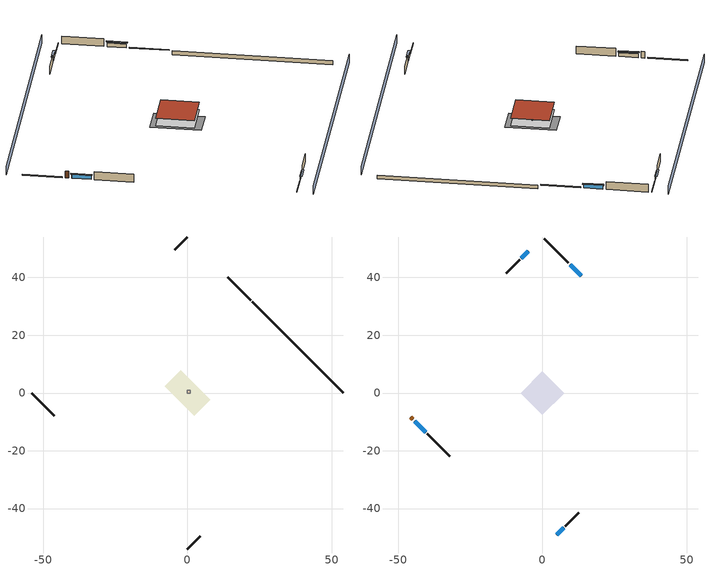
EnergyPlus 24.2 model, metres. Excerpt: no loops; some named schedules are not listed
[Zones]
crawlspace - vented
 floor foundation (Slab1 construction): -7.88,2.26 -2.26,7.88 7.88,-2.26 2.26,-7.88 z-0.91
 wall outside (RimJoist1 construction): 21.82,32.19 14.02,39.99 z0.3:0.61
 wall outside (RimJoist2 construction): 0,-54.01 4.33,-49.68 z0.3:0.61
 wall outside (RimJoist3 construction): -54.01,0 -46.21,-7.8 z0.3:0.61
 wall outside (RimJoist4 construction): 0,54.01 -4.33,49.68 z0.3:0.61
 wall foundation (FoundationWall1 construction): 54.01,0 22.48,31.53 z-0.91:0.3
furnace airloop ret air zone
 floor adiabatic (AdiabaticConst): 0,0 0,1 1,1 1,0 z0
 wall adiabatic (AdiabaticConst): 0,1 0,0 1,0 1,1 0,1 z0:1
 ceiling adiabatic (AdiabaticConst): 1,0 1,1 0,1 0,0 z1
conditioned space
 floor to crawlspace - vented (Floor1 construction): -7.55,0 0,7.55 7.55,0 0,-7.55 z0.3
 wall outside (AdiabaticWallConstruction 1): -45.55,-8.46 -44.91,-9.11 z0.3:2.34
 wall outside (AdiabaticWallConstruction): 13.36,40.65 9.62,44.39 / -44.25,-9.76 -40.51,-13.5 z0.3:1.49; 4.99,-49.02 7.3,-46.71 / -4.99,49.02 -7.3,46.71 z0.3:1.37
 wall outside (Wall1 construction): 8.97,45.05 0.66,53.35 z0.3:2.74
 wall outside (Wall2 construction): 7.96,-46.05 12.58,-41.43 z0.3:2.74
 wall outside (Wall3 construction): -39.85,-14.16 -32.08,-21.93 z0.3:2.74
 wall outside (Wall4 construction): -7.96,46.05 -12.58,41.43 z0.3:2.74
 window (WindowConstruction): 13.36,40.65 9.62,44.39 z0.3:1.49
 window (WindowConstruction 1): 4.99,-49.02 7.3,-46.71 z0.3:1.37
 window (WindowConstruction 2): -44.25,-9.76 -40.51,-13.5 z0.3:1.49
 window (WindowConstruction 3): -4.99,49.02 -7.3,46.71 z0.3:1.37
 door (Door): -45.55,-8.46 -44.91,-9.11 z0.3:2.34
 roof outside (Roof1 construction): 0,7.55 -7.55,0 0,-7.55 7.55,0 z2.74
shading: 3.23,-57.24 57.24,-3.23 / -3.23,57.24 -57.24,3.23 z0:2.74; 9.41,44.6 13.58,40.43 14.01,40.86 9.84,45.04 z1.8; 7.52,-46.49 4.77,-49.24 5.2,-49.67 7.95,-46.92 z1.68; -40.29,-13.72 -44.46,-9.55 -44.9,-9.98 -40.72,-14.15 z1.8; -7.52,46.49 -4.77,49.24 -5.2,49.67 -7.95,46.92 z1.68
[Building]
Building 1: Terrain=Suburbs
[Site:Location]
Portland Intl Arpt_OR: Latitude {deg}=45.59; Longitude {deg}=-122.6; Time Zone {hr}=-8; Elevation {m}=33; Keep Site Location Information=Yes
[Site:GroundTemperature:Shallow]
10.2558, 8.96328, 8.85977, 9.47314, 11.9355, 14.3863, 16.5111, 17.8571, 17.9714, 16.8767, 14.8061, 12.4304
[Site:WaterMainsTemperature]
Calculation Method=Schedule; Temperature Schedule=mains temperature schedule
[Material] Roughness=Rough; Thermal Absorptance=0.9
Name | Thickness {m} | Conductivity {W/m-K} | Density {kg/m3} | Specific Heat {J/kg-K} | Solar Absorptance | Visible Absorptance
asphalt or fiberglass shingles | 0.00635 | 0.162714 | 1121.4 | 1465.45 | 0.85 | 0.85
concrete 8.0 in. | 0.2032 | 1.803125 | 2242.8 | 837.4 | 0.7 | 0.7
door material | 0.04445 | 0.0612267 | 512.64 | 1214.23 | 0.7 | 0.7
floor covering | 0.0127 | 0.0433444 | 54.468 | 1339.84 | 0.6 | 0.6
floor stud and cavity | 0.1397 | 0.923637 | 92.3553 | 1139.71 | 0.7 | 0.7
furniture material conditioned space 1 | 0.1524 | 0.115458 | 640.8 | 1214.23 | 0.6 | 0.6
gypsum board | 0.0127 | 0.160291 | 801 | 837.4 | 0.6 | 0.6
osb sheathing 0.5 in. | 0.0127 | 0.115458 | 512.64 | 1214.23 | 0.7 | 0.7
osb sheathing 0.75 in. | 0.01905 | 0.115458 | 512.64 | 1214.23 | 0.7 | 0.7
rim joist stud and cavity | 0.0508 | 0.178688 | 50.32683 | 1063.81 | 0.6 | 0.6
roof rigid ins | 0.103632 | 0.029427 | 32.04 | 1214.23 | 0.7 | 0.7
roof stud and cavity | 0.2032 | 0.161866 | 78.34581 | 1123.46 | 0.7 | 0.7
soil 0.5 in. | 0.0127 | 1.3848 | 1842.3 | 418.7 | 0.7 | 0.7
wall rigid ins | 0.512978 | 0.029427 | 32.04 | 1214.23 | 0.7 | 0.7
wall stud and cavity | 0.1397 | 0.550994 | 139.0536 | 1170.24 | 0.7 | 0.7
wall stud and cavity 1 | 0.0889 | 0.380278 | 52.3479 | 1209.89 | 0.7 | 0.7
wall stud and cavity 2 | 0.0889 | 0.391764 | 83.0341 | 1211.67 | 0.7 | 0.7
wood siding | 0.0254 | 0.102417 | 544.68 | 1172.36 | 0.85 | 0.85
wood siding 1; wood siding 2 | 0.0254 | 0.102417 | 544.68 | 1172.36 | 0.7 | 0.7
[Material:NoMass]
Adiabatic: Roughness=Rough; Thermal Resistance {m2-K/W}=176.1; Thermal Absorptance=0.9; Solar Absorptance=0.7; Visible Absorptance=0.7
[WindowMaterial:SimpleGlazingSystem]
WindowMaterial: U-Factor {W/m2-K}=2.15764; Solar Heat Gain Coefficient=0.44
[Construction]
AdiabaticConst: Adiabatic
AdiabaticWallConstruction: wood siding 1, wall rigid ins, wall stud and cavity 1, gypsum board
AdiabaticWallConstruction 1: wood siding 2, wall rigid ins, wall stud and cavity 1, gypsum board
Door: door material
Floor1 construction: floor stud and cavity, osb sheathing 0.75 in., floor covering
FoundationWall1 construction: concrete 8.0 in.
furniture construction conditioned space 1: furniture material conditioned space 1
PartitionWallConstruction: gypsum board, wall stud and cavity 2, gypsum board
RimJoist1 construction; RimJoist2 construction; RimJoist3 construction; RimJoist4 construction: wood siding, rim joist stud and cavity
Roof1 construction: asphalt or fiberglass shingles, roof rigid ins, osb sheathing 0.75 in., roof stud and cavity, gypsum board
Slab1 construction: soil 0.5 in.
Wall1 construction; Wall2 construction; Wall3 construction; Wall4 construction: wood siding, osb sheathing 0.5 in., wall stud and cavity, gypsum board
WindowConstruction; WindowConstruction 1; WindowConstruction 2; WindowConstruction 3: WindowMaterial
[Zone] Multiplier=1
Name | Volume {m3} | Part of Total Floor Area
conditioned space | 278.185 | Yes
crawlspace - vented | 139.092 | Yes
furnace airloop ret air zone | 1 | No
[Space]
Name | Zone | Volume {m3} | Space Type
conditioned space 1 | conditioned space | 278.185
crawlspace - vented 1 | crawlspace - vented | 139.092
furnace airloop ret air space | furnace airloop ret air zone |  | Plenum Space Type
[SurfaceProperty:IncidentSolarMultiplier] Incident Solar Multiplier=1; Incident Solar Multiplier Schedule=trans schedule winter=0.85 summer=0.7
Window1; Window2; Window3; Window4
[InternalMass] Zone or ZoneList=conditioned space; Space or SpaceList=conditioned space 1
Name | Construction | Surface Area {m2}
furniture mass conditioned space 1 | furniture construction conditioned space 1 | 45.63397
partition wall mass | PartitionWallConstruction | 114.085
[Lights]
interior lighting: Zone or ZoneList or Space or SpaceList=conditioned space 1; Schedule=lighting_interior; Design Level Calculation Method=LightingLevel; Lighting Level {W}=252.15; Return Air Fraction=0; Fraction Radiant=0.6; Fraction Visible=0.2; Fraction Replaceable=1
[People]
occupants: Zone or ZoneList or Space or SpaceList=conditioned space 1; Number of People Schedule=occupants; Number of People Calculation Method=People; Number of People=4; Fraction Radiant=0.314171; Sensible Heat Fraction=0.56303; Activity Level Schedule=occupants activity schedule; Carbon Dioxide Generation Rate {m3/s-W}=0; Enable ASHRAE 55 Comfort Warnings=No; Mean Radiant Temperature Calculation Type=EnclosureAveraged
[ElectricEquipment] Zone or ZoneList or Space or SpaceList=conditioned space 1; Design Level Calculation Method=EquipmentLevel
Name | Schedule | Design Level {W} | Fraction Latent | Fraction Radiant | Fraction Lost
ceiling fan | ceiling_fan | 17.9207 | 0 | 0.558 | 0
clothes dryer | clothes_dryer | 222.588 | 0.015 | 0.081 | 0.85
clothes washer | clothes_washer | 393.17 | 0.03 | 0.162 | 0.7
cooking range | cooking_range | 208.964 | 0.16 | 0.384 | 0.2
dishwasher | dishwasher | 417.697 | 0.3 | 0.18 | 0.4
fridge | fridge schedule | 45.9075 | 0 | 0.6 | 0
fridge 1 | fridge schedule 1 | 100.822 | 0 | 0.6 | 0
mech vent bath fan 0 | mech vent bath fan 0 schedule | 30 | 0 | 0 | 1
mech vent house fan | mech vent house fan schedule | 0 | 0 | 0 | 1
mech vent house fan cfis | mech vent house fan cfis schedule | 0 | 0 | 0 | 0
mech vent range fan 0 | mech vent range fan 0 schedule | 30 | 0 | 0 | 1
misc plug loads | plug_loads_other | 758.113 | 0.021 | 0.558 | 0.049
misc pool pump | misc pool pump schedule | 1072.69 | 0 | 0 | 1
misc tv | plug_loads_tv | 1005.75 | 0 | 0.6 | 0
whole house fan | Always On Discrete | 0 | 0 | 0 | 1
[OtherEquipment] Design Level Calculation Method=EquipmentLevel
Name | Fuel Type | Zone or ZoneList or Space or SpaceList | Schedule | Design Level {W} | Fraction Latent | Fraction Radiant | Fraction Lost
clothes dryer 1 | NaturalGas | conditioned space 1 | clothes_dryer | 2957.11 | 0.015 | 0.081 | 0.85
cooking range 1 | NaturalGas | conditioned space 1 | cooking_range | 6124.12 | 0.16 | 0.384 | 0.2
furnace airloop_0 SupCondToLv; furnace airloop_0 SupSensLkToCond; mech vent house fan sensible load; water heater sens | None | conditioned space 1 | Always On Discrete | 0 | 0 | 0 | 0
furnace airloop_0 SupLatLkToCond; mech vent house fan latent load; water heater lat | None | conditioned space 1 | Always On Discrete | 0 | 1 | 0 | 0
general water use latent | None | conditioned space 1 | general water use schedule | 81.0615 | 1 | 0 | 0
general water use sensible | None | conditioned space 1 | general water use schedule | -79.8895 | 0 | 0.6 | 0
misc pool heater | NaturalGas | conditioned space 1 | misc pool heater schedule | 2973.28 | 0 | 0 | 1
water heater energy adjustment1 | Electricity | conditioned space 1 | Always On Discrete | 0.01 | 0 | 0 | 1
furnace airloop_0 RetCondToDZ; furnace airloop_0 SupCondToDZ; furnace airloop_0 SupSensLkToDZ | None | crawlspace - vented 1 | Always On Discrete | 0 | 0 | 0 | 0
furnace airloop_0 SupLatLkToDZ | None | crawlspace - vented 1 | Always On Discrete | 0 | 1 | 0 | 0
furnace airloop_0 RetCondToRP; furnace airloop_0 RetSensLkToRP | None | furnace airloop ret air space | Always On Discrete | 0 | 0 | 0 | 0
furnace airloop_0 RetLatLkToRP | None | furnace airloop ret air space | Always On Discrete | 0 | 1 | 0 | 0
[ZoneInfiltration:DesignFlowRate] Schedule=Always On Discrete
Name | Zone or ZoneList or Space or SpaceList | Design Flow Rate Calculation Method | Design Flow Rate {m3/s} | Air Changes per Hour {1/hr} | Constant Term Coefficient | Temperature Term Coefficient | Velocity Term Coefficient | Velocity Squared Term Coefficient
infil flow; natural vent flow; whole house fan flow | conditioned space 1 | Flow/Zone | 0
crawlspace_vented 1 duct leakage imbalance infil flow | crawlspace - vented 1 | Flow/Zone | 0
infil crawlspace - vented 1 | crawlspace - vented 1 | AirChanges/Hour |  | 2.6013 | 1 | 0 | 0 | 0
[ZoneMixing] Schedule=Always On Continuous; Design Flow Rate Calculation Method=Flow/Zone; Design Flow Rate {m3/s}=0
Name | Zone or Space | Source Zone or Space
furnace airloop_0 ZoneMixDZToCond mix | conditioned space | crawlspace - vented
furnace airloop_0 ZoneMixCondToDZ mix | crawlspace - vented | conditioned space
[SurfaceProperty:ExposedFoundationPerimeter]
Slab1: Exposed Perimeter Calculation Method=TotalExposedPerimeter; Total Exposed Perimeter {m}=44.59224
[SpaceList]
Plenum Space Type: furnace airloop ret air space
[AvailabilityManager:Scheduled] Schedule=Always On Discrete
furnace airloop Availability Manager; room ac airloop Availability Manager
[AirLoopHVAC:ReturnPlenum]
Air Loop HVAC Return Plenum 1: Zone=furnace airloop ret air zone
[WaterUse:Equipment]
dishwasher: Peak Flow Rate {m3/s}=6.03194e-06; Flow Rate Fraction Schedule=hot_water_dishwasher
[Foundation:Kiva]
Foundation Kiva 1: Initial Indoor Air Temperature {C}=8.24991; Wall Height Above Grade {m}=0.3048; Wall Depth Below Slab {m}=0.2032
[Foundation:Kiva:Settings]
Soil Conductivity {W/m-K}=1.3848; Soil Density {kg/m3}=1842.3; Soil Specific Heat {J/kg-K}=418.7; Ground Solar Absorptivity=0.9; Ground Thermal Absorptivity=0.9; Ground Surface Roughness {m}=0.03; Far-Field Width {m}=40; Deep-Ground Boundary Condition=ZeroFlux; Deep-Ground Depth {m}=40; Minimum Cell Dimension {m}=0.2; Maximum Cell Growth Coefficient=3; Simulation Timestep=Timestep
[Exterior:Lights]
exterior lighting: Schedule=exterior lighting schedule; Design Level {W}=9.28603
[EnergyManagementSystem:GlobalVariable]
furnace_airloop_0_DuctImbalLkExhFanEquivCond
furnace_airloop_0_DuctImbalLkExhFanEquivDZ
furnace_airloop_0_DuctImbalLkSupFanEquivCond
furnace_airloop_0_DuctImbalLkSupFanEquivDZ
furnace_airloop_0_DZ_T
furnace_airloop_0_DZ_W
furnace_airloop_0_RetCondToDZ
furnace_airloop_0_RetCondToRP
furnace_airloop_0_RetLatLkToRP
furnace_airloop_0_RetSensLkToRP
furnace_airloop_0_SupCondToDZ
furnace_airloop_0_SupCondToLv
furnace_airloop_0_SupLatLkToCond
furnace_airloop_0_SupLatLkToDZ
furnace_airloop_0_SupSensLkToCond
furnace_airloop_0_SupSensLkToDZ
furnace_airloop_0_ZoneMixCondToDZ
furnace_airloop_0_ZoneMixDZToCond
furnace_airloop_AH_MFR
furnace_airloop_AH_Tout
furnace_airloop_AH_VFR
furnace_airloop_AH_Wout
furnace_airloop_Fan_RTF
furnace_airloop_RA_T
furnace_airloop_Ra_W
infil_program_Qfan
infil_program_Qinf
natural_vent_program_Qnv
natural_vent_program_Qwhf
room_ac_airloop_Fan_RTF
[EnergyManagementSystem:Sensor]
Name | Output:Variable or Output:Meter Index Key | Output:Variable or Output:Meter
airflow_gain | infil flow | Infiltration Sensible Heat Gain Energy
airflow_gain_1 | natural vent flow | Infiltration Sensible Heat Gain Energy
airflow_gain_2 | whole house fan flow | Infiltration Sensible Heat Gain Energy
airflow_loss | infil flow | Infiltration Sensible Heat Loss Energy
airflow_loss_1 | natural vent flow | Infiltration Sensible Heat Loss Energy
airflow_loss_2 | whole house fan flow | Infiltration Sensible Heat Loss Energy
clg_load_cond |  | Cooling:EnergyTransfer:Zone:CONDITIONED SPACE
clg_load_duct |  | Cooling:EnergyTransfer:Zone:FURNACE AIRLOOP RET AIR ZONE
clg_sp_s; clg_sp_s_1 | cooling setpoint | Schedule Value
clothes_dryer_exhaust_0_sch_s | clothes_dryer | Schedule Value
cool_season | cooling season schedule | Schedule Value
ducts_conv | furnace airloop_0 RetCondToRP | Other Equipment Convective Heating Energy
ducts_conv_1 | furnace airloop_0 RetLatLkToRP | Other Equipment Convective Heating Energy
ducts_conv_2 | furnace airloop_0 RetSensLkToRP | Other Equipment Convective Heating Energy
ducts_conv_3 | furnace airloop_0 SupCondToLv | Other Equipment Convective Heating Energy
ducts_conv_4 | furnace airloop_0 SupLatLkToCond | Other Equipment Convective Heating Energy
ducts_conv_5 | furnace airloop_0 SupSensLkToCond | Other Equipment Convective Heating Energy
ducts_rad | furnace airloop_0 RetCondToRP | Other Equipment Radiant Heating Energy
ducts_rad_1 | furnace airloop_0 RetLatLkToRP | Other Equipment Radiant Heating Energy
ducts_rad_2 | furnace airloop_0 RetSensLkToRP | Other Equipment Radiant Heating Energy
ducts_rad_3 | furnace airloop_0 SupCondToLv | Other Equipment Radiant Heating Energy
ducts_rad_4 | furnace airloop_0 SupLatLkToCond | Other Equipment Radiant Heating Energy
ducts_rad_5 | furnace airloop_0 SupSensLkToCond | Other Equipment Radiant Heating Energy
furnace_airloop_0_DZ_T_s | crawlspace - vented | Zone Air Temperature
furnace_airloop_0_DZ_W_s | crawlspace - vented | Zone Mean Air Humidity Ratio
furnace_airloop_AH_MFR_s | Node 14 | System Node Mass Flow Rate
furnace_airloop_AH_Tout_s | Node 14 | System Node Temperature
furnace_airloop_AH_VFR_s | Node 14 | System Node Current Density Volume Flow Rate
furnace_airloop_AH_Wout_s | Node 14 | System Node Humidity Ratio
furnace_airloop_RA_T_s | Node 17 | System Node Temperature
furnace_airloop_Ra_W_s | Node 17 | System Node Humidity Ratio
htg_load_cond |  | Heating:EnergyTransfer:Zone:CONDITIONED SPACE
htg_load_duct |  | Heating:EnergyTransfer:Zone:FURNACE AIRLOOP RET AIR ZONE
htg_sp_s; htg_sp_s_1 | heating setpoint | Schedule Value
ig_ee_conv | ceiling fan | Electric Equipment Convective Heating Energy
ig_ee_conv_1 | clothes dryer | Electric Equipment Convective Heating Energy
ig_ee_conv_10 | whole house fan | Electric Equipment Convective Heating Energy
ig_ee_conv_3 | cooking range | Electric Equipment Convective Heating Energy
ig_ee_conv_4 | dishwasher | Electric Equipment Convective Heating Energy
ig_ee_conv_5 | fridge | Electric Equipment Convective Heating Energy
ig_ee_conv_6 | fridge 1 | Electric Equipment Convective Heating Energy
ig_ee_conv_7 | misc plug loads | Electric Equipment Convective Heating Energy
ig_ee_conv_8 | misc pool pump | Electric Equipment Convective Heating Energy
ig_ee_conv_9 | misc tv | Electric Equipment Convective Heating Energy
ig_ee_rad | ceiling fan | Electric Equipment Radiant Heating Energy
ig_ee_rad_1 | clothes dryer | Electric Equipment Radiant Heating Energy
ig_ee_rad_10 | whole house fan | Electric Equipment Radiant Heating Energy
ig_ee_rad_3 | cooking range | Electric Equipment Radiant Heating Energy
ig_ee_rad_4 | dishwasher | Electric Equipment Radiant Heating Energy
ig_ee_rad_5 | fridge | Electric Equipment Radiant Heating Energy
ig_ee_rad_6 | fridge 1 | Electric Equipment Radiant Heating Energy
ig_ee_rad_7 | misc plug loads | Electric Equipment Radiant Heating Energy
ig_ee_rad_8 | misc pool pump | Electric Equipment Radiant Heating Energy
ig_ee_rad_9 | misc tv | Electric Equipment Radiant Heating Energy
ig_lgt_conv | interior lighting | Lights Convective Heating Energy
ig_lgt_rad | interior lighting | Lights Radiant Heating Energy
ig_lgt_vis | interior lighting | Lights Visible Radiation Heating Energy
ig_oe_conv | clothes dryer 1 | Other Equipment Convective Heating Energy
ig_oe_conv_1 | cooking range 1 | Other Equipment Convective Heating Energy
ig_oe_conv_2 | general water use latent | Other Equipment Convective Heating Energy
ig_oe_conv_3 | general water use sensible | Other Equipment Convective Heating Energy
ig_oe_conv_4 | misc pool heater | Other Equipment Convective Heating Energy
ig_oe_conv_5 | water heater energy adjustment1 | Other Equipment Convective Heating Energy
ig_oe_conv_6 | water heater lat | Other Equipment Convective Heating Energy
ig_oe_conv_7 | water heater sens | Other Equipment Convective Heating Energy
ig_oe_rad | clothes dryer 1 | Other Equipment Radiant Heating Energy
ig_oe_rad_1 | cooking range 1 | Other Equipment Radiant Heating Energy
ig_oe_rad_2 | general water use latent | Other Equipment Radiant Heating Energy
ig_oe_rad_3 | general water use sensible | Other Equipment Radiant Heating Energy
ig_oe_rad_4 | misc pool heater | Other Equipment Radiant Heating Energy
ig_oe_rad_5 | water heater energy adjustment1 | Other Equipment Radiant Heating Energy
ig_oe_rad_6 | water heater lat | Other Equipment Radiant Heating Energy
ig_oe_rad_7 | water heater sens | Other Equipment Radiant Heating Energy
ig_ppl_conv | occupants | People Convective Heating Energy
ig_ppl_rad | occupants | People Radiant Heating Energy
im_conv | furniture mass conditioned space 1 | Surface Inside Face Convection Heat Gain Energy
im_conv_1 | partition wall mass | Surface Inside Face Convection Heat Gain Energy
im_ig | furniture mass conditioned space 1 | Surface Inside Face Internal Gains Radiation Heat Gain Energy
im_ig_1 | partition wall mass | Surface Inside Face Internal Gains Radiation Heat Gain Energy
im_lgt | furniture mass conditioned space 1 | Surface Inside Face Lights Radiation Heat Gain Energy
im_lgt_1 | partition wall mass | Surface Inside Face Lights Radiation Heat Gain Energy
im_sol | furniture mass conditioned space 1 | Surface Inside Face Solar Radiation Heat Gain Energy
im_sol_1 | partition wall mass | Surface Inside Face Solar Radiation Heat Gain Energy
im_surf | furniture mass conditioned space 1 | Surface Inside Face Net Surface Thermal Radiation Heat Gain Energy
im_surf_1 | partition wall mass | Surface Inside Face Net Surface Thermal Radiation Heat Gain Energy
mech_vent_bath_fan_0_sch_s | mech vent bath fan 0 schedule | Schedule Value
mech_vent_range_fan_0_sch_s | mech vent range fan 0 schedule | Schedule Value
mv_conv | mech vent bath fan 0 | Electric Equipment Convective Heating Energy
mv_conv_1 | mech vent house fan | Electric Equipment Convective Heating Energy
mv_conv_2 | mech vent house fan cfis | Electric Equipment Convective Heating Energy
mv_conv_3 | mech vent range fan 0 | Electric Equipment Convective Heating Energy
mv_conv_4 | mech vent house fan latent load | Other Equipment Convective Heating Energy
mv_conv_5 | mech vent house fan sensible load | Other Equipment Convective Heating Energy
mv_rad | mech vent bath fan 0 | Electric Equipment Radiant Heating Energy
mv_rad_1 | mech vent house fan | Electric Equipment Radiant Heating Energy
mv_rad_2 | mech vent house fan cfis | Electric Equipment Radiant Heating Energy
mv_rad_3 | mech vent range fan 0 | Electric Equipment Radiant Heating Energy
mv_rad_4 | mech vent house fan latent load | Other Equipment Radiant Heating Energy
mv_rad_5 | mech vent house fan sensible load | Other Equipment Radiant Heating Energy
natural_vent_s | natural vent schedule | Schedule Value
out_pb_s |  | Site Outdoor Air Barometric Pressure
out_wt_s |  | Site Outdoor Air Humidity Ratio
site_vw_s |  | Site Wind Speed
ss_back_out | Window1 | Surface Window Shortwave from Zone Back Out Window Heat Transfer Rate
ss_back_out_1 | Window2 | Surface Window Shortwave from Zone Back Out Window Heat Transfer Rate
ss_back_out_2 | Window3 | Surface Window Shortwave from Zone Back Out Window Heat Transfer Rate
ss_back_out_3 | Window4 | Surface Window Shortwave from Zone Back Out Window Heat Transfer Rate
ss_conv | Door1 | Surface Inside Face Convection Heat Gain Energy
ss_conv_1 | Window1 | Surface Inside Face Convection Heat Gain Energy
ss_conv_2 | Window2 | Surface Inside Face Convection Heat Gain Energy
ss_conv_3 | Window3 | Surface Inside Face Convection Heat Gain Energy
ss_conv_4 | Window4 | Surface Inside Face Convection Heat Gain Energy
ss_ig | Door1 | Surface Inside Face Internal Gains Radiation Heat Gain Energy
ss_ig_1 | Window1 | Surface Inside Face Internal Gains Radiation Heat Gain Energy
ss_ig_2 | Window2 | Surface Inside Face Internal Gains Radiation Heat Gain Energy
ss_ig_3 | Window3 | Surface Inside Face Internal Gains Radiation Heat Gain Energy
ss_ig_4 | Window4 | Surface Inside Face Internal Gains Radiation Heat Gain Energy
ss_lgt | Door1 | Surface Inside Face Lights Radiation Heat Gain Energy
ss_sol | Door1 | Surface Inside Face Solar Radiation Heat Gain Energy
ss_surf | Door1 | Surface Inside Face Net Surface Thermal Radiation Heat Gain Energy
ss_surf_1 | Window1 | Surface Inside Face Net Surface Thermal Radiation Heat Gain Energy
ss_surf_2 | Window2 | Surface Inside Face Net Surface Thermal Radiation Heat Gain Energy
ss_surf_3 | Window3 | Surface Inside Face Net Surface Thermal Radiation Heat Gain Energy
ss_surf_4 | Window4 | Surface Inside Face Net Surface Thermal Radiation Heat Gain Energy
ss_trans_in | Window1 | Surface Window Transmitted Solar Radiation Rate
ss_trans_in_1 | Window2 | Surface Window Transmitted Solar Radiation Rate
ss_trans_in_2 | Window3 | Surface Window Transmitted Solar Radiation Rate
ss_trans_in_3 | Window4 | Surface Window Transmitted Solar Radiation Rate
ss_trans_out | Window1 | Surface Inside Face Initial Transmitted Diffuse Transmitted Out Window Solar Radiation Rate
ss_trans_out_1 | Window2 | Surface Inside Face Initial Transmitted Diffuse Transmitted Out Window Solar Radiation Rate
ss_trans_out_2 | Window3 | Surface Inside Face Initial Transmitted Diffuse Transmitted Out Window Solar Radiation Rate
ss_trans_out_3 | Window4 | Surface Inside Face Initial Transmitted Diffuse Transmitted Out Window Solar Radiation Rate
s_conv | Floor1 | Surface Inside Face Convection Heat Gain Energy
s_conv_1 | Roof1 | Surface Inside Face Convection Heat Gain Energy
s_conv_2 | Wall1 | Surface Inside Face Convection Heat Gain Energy
s_conv_3 | Wall2 | Surface Inside Face Convection Heat Gain Energy
s_conv_4 | Wall3 | Surface Inside Face Convection Heat Gain Energy
s_conv_5 | Wall4 | Surface Inside Face Convection Heat Gain Energy
s_ig | Floor1 | Surface Inside Face Internal Gains Radiation Heat Gain Energy
s_ig_1 | Roof1 | Surface Inside Face Internal Gains Radiation Heat Gain Energy
s_ig_2 | Wall1 | Surface Inside Face Internal Gains Radiation Heat Gain Energy
s_ig_3 | Wall2 | Surface Inside Face Internal Gains Radiation Heat Gain Energy
s_ig_4 | Wall3 | Surface Inside Face Internal Gains Radiation Heat Gain Energy
s_ig_5 | Wall4 | Surface Inside Face Internal Gains Radiation Heat Gain Energy
s_lgt | Floor1 | Surface Inside Face Lights Radiation Heat Gain Energy
s_lgt_1 | Roof1 | Surface Inside Face Lights Radiation Heat Gain Energy
s_lgt_2 | Wall1 | Surface Inside Face Lights Radiation Heat Gain Energy
s_lgt_3 | Wall2 | Surface Inside Face Lights Radiation Heat Gain Energy
s_lgt_4 | Wall3 | Surface Inside Face Lights Radiation Heat Gain Energy
s_lgt_5 | Wall4 | Surface Inside Face Lights Radiation Heat Gain Energy
s_sol | Floor1 | Surface Inside Face Solar Radiation Heat Gain Energy
s_sol_1 | Roof1 | Surface Inside Face Solar Radiation Heat Gain Energy
s_sol_2 | Wall1 | Surface Inside Face Solar Radiation Heat Gain Energy
s_sol_3 | Wall2 | Surface Inside Face Solar Radiation Heat Gain Energy
s_sol_4 | Wall3 | Surface Inside Face Solar Radiation Heat Gain Energy
s_sol_5 | Wall4 | Surface Inside Face Solar Radiation Heat Gain Energy
s_surf | Floor1 | Surface Inside Face Net Surface Thermal Radiation Heat Gain Energy
s_surf_1 | Roof1 | Surface Inside Face Net Surface Thermal Radiation Heat Gain Energy
s_surf_2 | Wall1 | Surface Inside Face Net Surface Thermal Radiation Heat Gain Energy
s_surf_3 | Wall2 | Surface Inside Face Net Surface Thermal Radiation Heat Gain Energy
s_surf_4 | Wall3 | Surface Inside Face Net Surface Thermal Radiation Heat Gain Energy
s_surf_5 | Wall4 | Surface Inside Face Net Surface Thermal Radiation Heat Gain Energy
water_heater_T_set | water heater setpoint | Schedule Value
[EnergyManagementSystem:Actuator]
crawlspace_vented_1_duct_leakage_imbalance_infil_flow_act: Actuated Component Unique=crawlspace_vented 1 duct leakage imbalance infil flow; Actuated Component Type=Zone Infiltration; Actuated Component Control Type=Air Exchange Flow Rate
